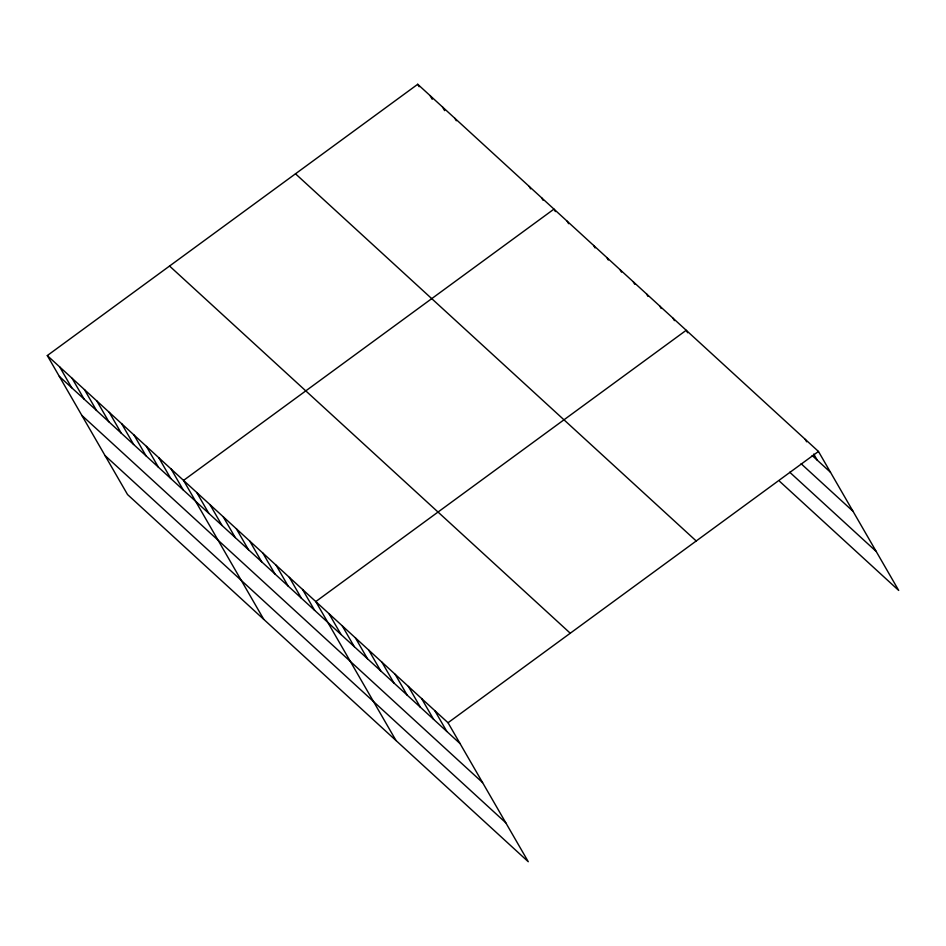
<?xml version="1.0" encoding="UTF-8"?>
<svg xmlns="http://www.w3.org/2000/svg" width="946" height="946" viewBox="0 0 946 946"><rect width="100%" height="100%" fill="white"/><g stroke="black" fill="none" stroke-linecap="round" stroke-linejoin="round"><path stroke-width="1.42" d="M47.3 355.566L448.026 722.744L528.27 861.723L127.533 494.545L47.3 355.566L417.73 84.277L818.467 451.455L898.7 590.434L779.681 481.384M448.026 722.744L818.467 451.455M812.176 455.523L830.493 472.291M801.12 463.741L852.996 511.278M789.721 472.22L876.197 551.447M295.495 173.804L696.221 540.982M169.547 266.039L570.272 633.229M59.326 376.402L460.052 743.58M81.841 415.389L482.566 782.567M105.03 455.558L505.755 822.736M805.235 439.346L806.654 441.794M813.726 454.056L817.273 460.182M687.636 332.744L686.217 330.284L315.787 601.573L396.019 740.552M672.996 318.175L674.415 320.623M659.776 306.055L661.195 308.502M646.556 293.934L647.963 296.394M633.323 281.825L634.742 284.273M620.103 269.705L621.522 272.152M606.883 257.584L608.29 260.032M593.65 245.463L595.069 247.923M567.21 221.234L568.617 223.682M555.397 211.573L553.978 209.113L183.548 480.402L263.78 619.382M541.597 197.773L543.016 200.221M529.204 186.421L530.623 188.869M454.896 118.321L456.303 120.769M442.503 106.969L444.632 110.647M430.123 95.629L432.239 99.306M417.73 84.277L419.149 86.725M434.805 710.635L446.831 731.471M421.585 698.515L433.611 719.35M408.353 686.394L420.379 707.23M395.132 674.285L407.158 695.121M381.912 662.165L393.938 683M368.68 650.044L380.718 670.88M355.46 637.935L367.486 658.771M342.239 625.814L354.265 646.65M329.007 613.694L341.045 634.53M302.566 589.464L314.592 610.3M289.334 577.344L301.372 598.179M276.114 565.223L288.14 586.059M262.893 553.114L274.919 573.95M249.673 540.994L261.699 561.829M236.441 528.873L248.467 549.709M223.221 516.753L235.247 537.588M210 504.644L222.026 525.479M196.768 492.523L208.806 513.359M171.167 469.062L183.193 489.898M158.774 457.71L170.8 478.546M146.394 446.358L158.42 467.194M134.001 435.006L146.027 455.842M121.62 423.654L133.646 444.49M109.228 412.314L121.265 433.15M96.847 400.962L108.873 421.798M84.454 389.61L96.492 410.446M72.073 378.258L84.099 399.094M59.681 366.918L71.719 387.754"/></g></svg>
